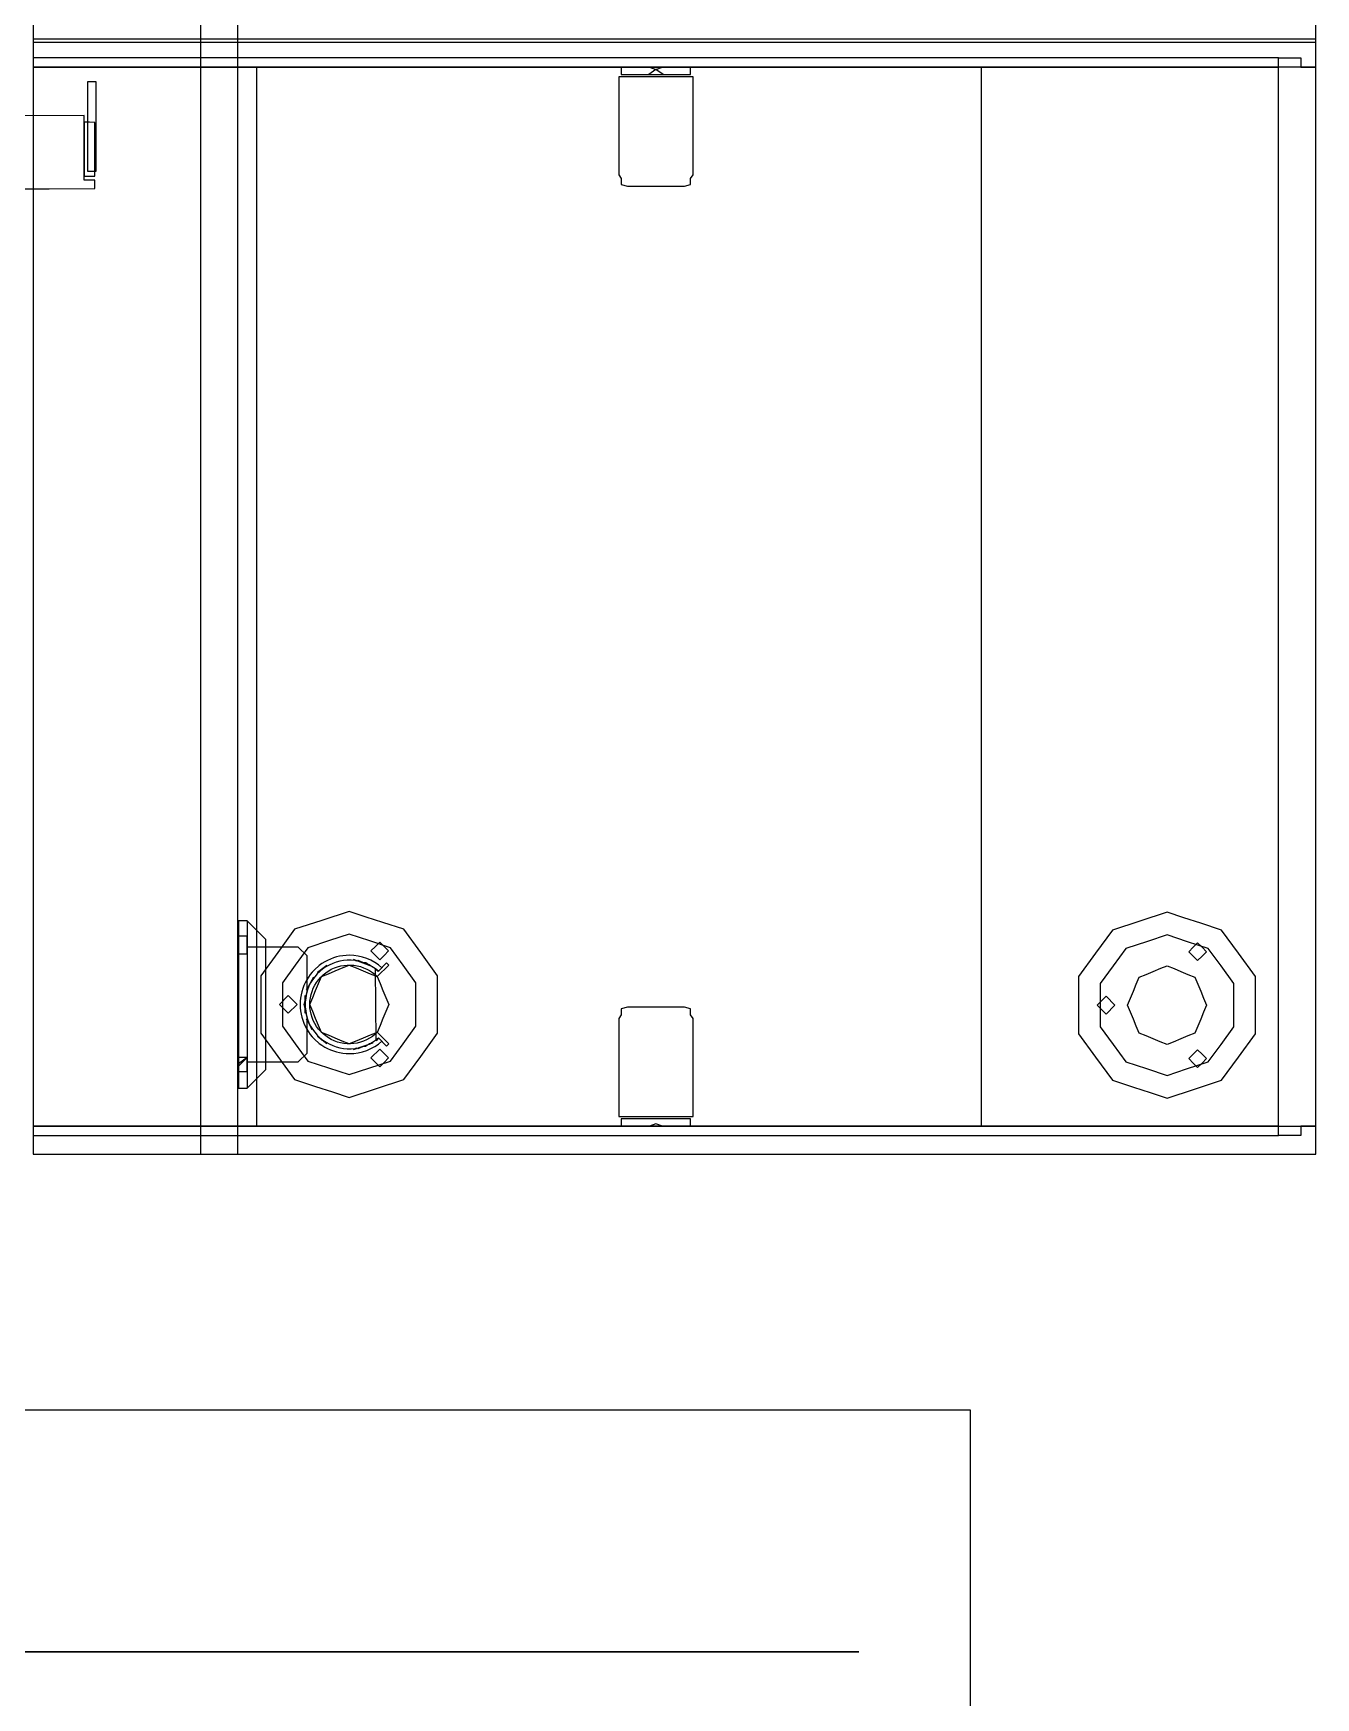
# Model space of a CAD drawing. Extents: x -23.2 to 18.8, y -18.4 to 11.3.
# Drawn here: x -5.357 to -4.919, y -6.012 to -5.443 of the extents above; entities that cross this region are included whole.
import ezdxf

# ---------------------------------------------------------------- set-up
doc = ezdxf.new("R2010")
doc.units = 0
doc.layers.add('BUILDINGELEMENTPROXY', color=8, linetype='Continuous')
doc.layers.add('FURNISHINGELEMENT', color=8, linetype='Continuous')

msp = doc.modelspace()

# ---------------------------------------------------------------- linework, layer by layer
at = {"layer": 'BUILDINGELEMENTPROXY'}
for p, q in [((-5.03717, -5.91368), (-5.39277, -5.91368)), ((-5.03717, -8.35208), (-5.03717, -5.91368)), ((-5.07527, -5.99623), (-5.39277, -5.99623)), ((-5.39277, -5.99623), (-5.07527, -5.99623))]:
    msp.add_line(p, q, dxfattribs=at)
at = {"layer": 'FURNISHINGELEMENT'}
for p, q in [((-5.30018, -5.06517, 3.5416), (-5.30018, -5.44617, 3.5416)), ((-5.28748, -5.44617, 3.5416), (-5.28748, -5.06517, 3.5416)), ((-5.35733, -5.43664, 5.36405), (-5.35733, -5.44617, 5.36405)), ((-4.91918, -5.44617, 5.36405), (-4.91918, -5.43664, 5.36405)), ((-4.91918, -5.44517, 5.36405), (-5.35733, -5.44517, 5.36405)), ((-5.35733, -5.44517, 5.36405), (-5.35733, -5.45469, 5.36405)), ((-5.35733, -5.44617, 5.36405), (-4.91918, -5.44617, 5.36405)), ((-5.28748, -5.44517, 3.5416), (-5.30018, -5.44517, 3.5416)), ((-5.30018, -5.44517, 3.5416), (-5.30018, -5.82617, 3.5416)), ((-5.30018, -5.44617, 3.5416), (-5.28748, -5.44617, 3.5416)), ((-5.28748, -5.82617, 3.5416), (-5.28748, -5.44517, 3.5416)), ((-4.91918, -5.45469, 5.36405), (-4.91918, -5.44517, 5.36405)), ((-5.35733, -5.45152, 3.55112), (-5.35733, -5.81982, 3.55112)), ((-4.93188, -5.45152, 3.55112), (-5.35733, -5.45152, 3.55112)), ((-4.93188, -5.45469, 3.55112), (-4.93188, -5.45152, 3.55112)), ((-4.93188, -5.45469, 5.36405), (-4.93188, -5.45152, 5.36405)), ((-4.93188, -5.45152, 5.36405), (-4.92421, -5.45152, 5.36405)), ((-4.92421, -5.45152, 5.36405), (-4.92421, -5.45469, 5.36405)), ((-5.35733, -5.45469, 5.36405), (-5.35733, -5.81664, 5.36405)), ((-4.91918, -5.45469, 5.36405), (-5.35733, -5.45469, 5.36405)), ((-5.35733, -5.45469, 5.36405), (-4.93188, -5.45469, 5.36405)), ((-5.33582, -5.45979, 4.45855), (-5.33887, -5.45979, 4.45855)), ((-5.33887, -5.45979, 4.45855), (-5.33887, -5.46143, 4.46032)), ((-5.33582, -5.46143, 4.46032), (-5.33582, -5.45979, 4.45855)), ((-4.93188, -5.45469, 5.05052), (-5.28113, -5.45469, 5.05052)), ((-5.28113, -5.45469, 5.05052), (-5.28113, -5.81664, 5.05052)), ((-4.93188, -5.45469, 3.76385), (-5.28113, -5.45469, 3.76385)), ((-5.28113, -5.45469, 3.76385), (-5.28113, -5.81664, 3.76385)), ((-5.15731, -5.45798, 4.94684), (-5.15731, -5.45978, 4.94609)), ((-5.13191, -5.45798, 4.94684), (-5.15731, -5.45798, 4.94684)), ((-5.15731, -5.45978, 4.94609), (-5.15731, -5.47763, 4.94609)), ((-5.15433, -5.45469, 5.01213), (-5.15644, -5.45469, 5.01126)), ((-5.15644, -5.45469, 5.01126), (-5.15644, -5.45723, 5.01126)), ((-5.15644, -5.45723, 5.01126), (-5.15433, -5.45723, 5.01213)), ((-5.13489, -5.45469, 5.01213), (-5.15433, -5.45469, 5.01213)), ((-5.15433, -5.45723, 5.01213), (-5.13489, -5.45723, 5.01213)), ((-5.14461, -5.45548, 4.9788), (-5.14707, -5.45723, 4.97771)), ((-5.14461, -5.45548, 4.99785), (-5.14707, -5.45723, 4.99676)), ((-5.14707, -5.45723, 4.97771), (-5.14588, -5.45723, 4.97722)), ((-5.14707, -5.45723, 4.99676), (-5.14588, -5.45723, 4.99627)), ((-5.14685, -5.45469, 4.97973), (-5.14461, -5.45548, 4.9788)), ((-5.14379, -5.45469, 4.97891), (-5.14685, -5.45469, 4.97973)), ((-5.14685, -5.45469, 4.99878), (-5.14461, -5.45548, 4.99785)), ((-5.14379, -5.45469, 4.99796), (-5.14685, -5.45469, 4.99878)), ((-5.14588, -5.45723, 4.97722), (-5.14461, -5.45723, 4.97705)), ((-5.14588, -5.45723, 4.99627), (-5.14461, -5.45723, 4.9961)), ((-5.14461, -5.45548, 4.9788), (-5.14237, -5.45469, 4.97973)), ((-5.14461, -5.45548, 4.99785), (-5.14237, -5.45469, 4.99878)), ((-5.14215, -5.45723, 4.97771), (-5.14461, -5.45548, 4.9788)), ((-5.14215, -5.45723, 4.99676), (-5.14461, -5.45548, 4.99785)), ((-5.14461, -5.45723, 4.97705), (-5.14334, -5.45723, 4.97722)), ((-5.14461, -5.45723, 4.9961), (-5.14334, -5.45723, 4.99627)), ((-5.14302, -5.45469, 4.97922), (-5.14379, -5.45469, 4.97891)), ((-5.14302, -5.45469, 4.99827), (-5.14379, -5.45469, 4.99796)), ((-5.14334, -5.45723, 4.97722), (-5.14215, -5.45723, 4.97771)), ((-5.14334, -5.45723, 4.99627), (-5.14215, -5.45723, 4.99676)), ((-5.14237, -5.45469, 4.97973), (-5.14302, -5.45469, 4.97922)), ((-5.14237, -5.45469, 4.99878), (-5.14302, -5.45469, 4.99827)), ((-5.13278, -5.45469, 5.01126), (-5.13489, -5.45469, 5.01213)), ((-5.13489, -5.45723, 5.01213), (-5.13278, -5.45723, 5.01126)), ((-5.13278, -5.45723, 5.01126), (-5.13278, -5.45469, 5.01126)), ((-5.13191, -5.45978, 4.94609), (-5.13191, -5.45798, 4.94684)), ((-5.13191, -5.47763, 4.94609), (-5.13191, -5.45978, 4.94609)), ((-4.93188, -5.45469, 4.45759), (-5.03348, -5.45469, 4.45759)), ((-5.03348, -5.45469, 4.45759), (-5.03348, -5.81664, 4.45759)), ((-4.93188, -5.81664, 3.55112), (-4.93188, -5.45469, 3.55112)), ((-4.93188, -5.81664, 4.45759), (-4.93188, -5.45469, 4.45759)), ((-4.93188, -5.81664, 5.05052), (-4.93188, -5.45469, 5.05052)), ((-4.93188, -5.81664, 3.76385), (-4.93188, -5.45469, 3.76385)), ((-4.92421, -5.45469, 5.36405), (-4.91918, -5.45469, 5.36405)), ((-4.91918, -5.81664, 5.36405), (-4.91918, -5.45469, 5.36405)), ((-5.33887, -5.46143, 4.46032), (-5.33887, -5.46346, 4.46163)), ((-5.33887, -5.46346, 4.46163), (-5.33887, -5.46575, 4.4624)), ((-5.33582, -5.46346, 4.46163), (-5.33582, -5.46143, 4.46032)), ((-5.33582, -5.46575, 4.4624), (-5.33582, -5.46346, 4.46163)), ((-5.33994, -5.47129, 4.46015), (-5.36684, -5.47141, 4.46123)), ((-5.33994, -5.47357, 4.46299), (-5.33994, -5.47129, 4.46015)), ((-5.33887, -5.46575, 4.4624), (-5.33887, -5.48429, 4.4624)), ((-5.33582, -5.48429, 4.4624), (-5.33582, -5.46575, 4.4624)), ((-5.33814, -5.47357, 4.44272), (-5.33994, -5.47352, 4.44272)), ((-5.33994, -5.47352, 4.44272), (-5.33994, -5.48315, 4.44272)), ((-5.33994, -5.4765, 4.46514), (-5.33994, -5.47357, 4.46299)), ((-5.33994, -5.47988, 4.46648), (-5.33994, -5.4765, 4.46514)), ((-5.33633, -5.47362, 4.44272), (-5.33814, -5.47357, 4.44272)), ((-5.33633, -5.48315, 4.44272), (-5.33633, -5.47362, 4.44272)), ((-5.33994, -5.48349, 4.4669), (-5.33994, -5.47988, 4.46648)), ((-5.15731, -5.47763, 4.94609), (-5.15731, -5.47867, 4.94634)), ((-5.15731, -5.47867, 4.94634), (-5.15731, -5.47949, 4.94702)), ((-5.15731, -5.47949, 4.94702), (-5.15731, -5.49153, 4.963)), ((-5.13191, -5.47867, 4.94634), (-5.13191, -5.47763, 4.94609)), ((-5.13191, -5.47949, 4.94702), (-5.13191, -5.47867, 4.94634)), ((-5.13191, -5.49153, 4.963), (-5.13191, -5.47949, 4.94702)), ((-5.33994, -5.48315, 4.44272), (-5.33994, -5.48578, 4.44306)), ((-5.33994, -5.48709, 4.46638), (-5.33994, -5.48349, 4.4669)), ((-5.33994, -5.48578, 4.44306), (-5.33994, -5.48823, 4.44408)), ((-5.33994, -5.49044, 4.46495), (-5.33994, -5.48709, 4.46638)), ((-5.33994, -5.48823, 4.44408), (-5.33994, -5.49033, 4.44569)), ((-5.33887, -5.48429, 4.4624), (-5.33887, -5.48657, 4.46163)), ((-5.33887, -5.48657, 4.46163), (-5.33887, -5.4886, 4.46031)), ((-5.33633, -5.48578, 4.44306), (-5.33633, -5.48315, 4.44272)), ((-5.33633, -5.48823, 4.44408), (-5.33633, -5.48578, 4.44306)), ((-5.33633, -5.49033, 4.44569), (-5.33633, -5.48823, 4.44408)), ((-5.33582, -5.48657, 4.46163), (-5.33582, -5.48429, 4.4624)), ((-5.33582, -5.4886, 4.46031), (-5.33582, -5.48657, 4.46163)), ((-5.33994, -5.49033, 4.44569), (-5.33994, -5.49195, 4.4478)), ((-5.33994, -5.49331, 4.46272), (-5.33994, -5.49044, 4.46495)), ((-5.33994, -5.49195, 4.4478), (-5.33633, -5.49195, 4.4478)), ((-5.33814, -5.49331, 4.46267), (-5.33994, -5.49331, 4.46272)), ((-5.33887, -5.4886, 4.46031), (-5.33887, -5.49024, 4.45854)), ((-5.33887, -5.49024, 4.45854), (-5.33582, -5.49024, 4.45854)), ((-5.33633, -5.49331, 4.46262), (-5.33814, -5.49331, 4.46267)), ((-5.33633, -5.49195, 4.4478), (-5.33633, -5.49033, 4.44569)), ((-5.33633, -5.49476, 4.46044), (-5.33633, -5.49331, 4.46262)), ((-5.33582, -5.49024, 4.45854), (-5.33582, -5.4886, 4.46031)), ((-5.15731, -5.49153, 4.963), (-5.15644, -5.4928, 4.96468)), ((-5.15644, -5.4928, 4.96468), (-5.15644, -5.49486, 4.96313)), ((-5.13278, -5.4928, 4.96468), (-5.13191, -5.49153, 4.963)), ((-5.13278, -5.49486, 4.96313), (-5.13278, -5.4928, 4.96468)), ((-5.36684, -5.49627, 4.45945), (-5.35188, -5.49627, 4.45883)), ((-5.35188, -5.49627, 4.45883), (-5.33633, -5.49619, 4.4583)), ((-5.33633, -5.49619, 4.4583), (-5.33633, -5.49476, 4.46044)), ((-5.15644, -5.49486, 4.96313), (-5.15433, -5.49538, 4.96382)), ((-5.15433, -5.49538, 4.96382), (-5.13489, -5.49538, 4.96382)), ((-5.13489, -5.49538, 4.96382), (-5.13278, -5.49486, 4.96313)), ((-5.24938, -5.74326, 3.5416), (-5.25871, -5.74629, 3.5416)), ((-5.24363, -5.74513, 3.5416), (-5.24938, -5.74326, 3.5416)), ((-4.96998, -5.7435, 3.5416), (-4.97931, -5.74653, 3.5416)), ((-4.96423, -5.74537, 3.5416), (-4.96998, -5.7435, 3.5416)), ((-5.28724, -5.74645, 3.52597), (-5.28724, -5.8036, 3.52597)), ((-5.28424, -5.74645, 3.52597), (-5.28724, -5.74645, 3.52597)), ((-5.27789, -5.7528, 3.52597), (-5.28424, -5.74645, 3.52597)), ((-5.27789, -5.7528, 3.48134), (-5.28424, -5.74645, 3.48134)), ((-5.28424, -5.74645, 3.48134), (-5.28424, -5.8036, 3.48134)), ((-5.26805, -5.74932, 3.5416), (-5.27381, -5.75726, 3.5416)), ((-5.25871, -5.74629, 3.5416), (-5.26805, -5.74932, 3.5416)), ((-5.23788, -5.747, 3.5416), (-5.24363, -5.74513, 3.5416)), ((-5.23072, -5.74932, 3.5416), (-5.23788, -5.747, 3.5416)), ((-5.22496, -5.75726, 3.5416), (-5.23072, -5.74932, 3.5416)), ((-4.98865, -5.74957, 3.5416), (-4.99441, -5.7575, 3.5416)), ((-4.97931, -5.74653, 3.5416), (-4.98865, -5.74957, 3.5416)), ((-4.95848, -5.74724, 3.5416), (-4.96423, -5.74537, 3.5416)), ((-4.95132, -5.74957, 3.5416), (-4.95848, -5.74724, 3.5416)), ((-4.94556, -5.7575, 3.5416), (-4.95132, -5.74957, 3.5416)), ((-5.28424, -5.75172, 3.49082), (-5.28724, -5.75172, 3.49082)), ((-5.28724, -5.75172, 3.49082), (-5.28724, -5.7547, 3.48784)), ((-5.28724, -5.7547, 3.48784), (-5.28724, -5.75768, 3.49082)), ((-5.28424, -5.7547, 3.48784), (-5.28424, -5.75172, 3.49082)), ((-5.28424, -5.75768, 3.49082), (-5.28424, -5.7547, 3.48784)), ((-5.26679, -5.75541, 3.51393), (-5.28424, -5.75541, 3.51393)), ((-5.28424, -5.75541, 3.51393), (-5.28424, -5.79464, 3.51393)), ((-5.27789, -5.79725, 3.52597), (-5.27789, -5.7528, 3.52597)), ((-5.27789, -5.79725, 3.48134), (-5.27789, -5.7528, 3.48134)), ((-5.26348, -5.75561, 3.46351), (-5.26783, -5.7616, 3.46351)), ((-5.26379, -5.75841, 3.51393), (-5.26679, -5.75541, 3.51393)), ((-5.25608, -5.75321, 3.46351), (-5.26348, -5.75561, 3.46351)), ((-5.24938, -5.75103, 3.46351), (-5.25608, -5.75321, 3.46351)), ((-5.24234, -5.75332, 3.46351), (-5.24938, -5.75103, 3.46351)), ((-5.23529, -5.75561, 3.46351), (-5.24234, -5.75332, 3.46351)), ((-5.24198, -5.75673, 3.5416), (-5.24046, -5.75522, 3.5416)), ((-5.24046, -5.75522, 3.5416), (-5.23895, -5.7537, 3.5416)), ((-5.23895, -5.7537, 3.5416), (-5.23743, -5.75522, 3.5416)), ((-5.23743, -5.75522, 3.5416), (-5.23592, -5.75673, 3.5416)), ((-5.23094, -5.7616, 3.46351), (-5.23529, -5.75561, 3.46351)), ((-4.97668, -5.75345, 3.46351), (-4.98408, -5.75585, 3.46351)), ((-4.96998, -5.75127, 3.46351), (-4.97668, -5.75345, 3.46351)), ((-4.96294, -5.75356, 3.46351), (-4.96998, -5.75127, 3.46351)), ((-4.95589, -5.75585, 3.46351), (-4.96294, -5.75356, 3.46351)), ((-4.96258, -5.75697, 3.5416), (-4.96106, -5.75546, 3.5416)), ((-4.96106, -5.75546, 3.5416), (-4.95955, -5.75394, 3.5416)), ((-4.95955, -5.75394, 3.5416), (-4.95803, -5.75546, 3.5416)), ((-4.95803, -5.75546, 3.5416), (-4.95652, -5.75697, 3.5416)), ((-5.28724, -5.75768, 3.49082), (-5.28424, -5.75768, 3.49082)), ((-5.27381, -5.75726, 3.5416), (-5.27958, -5.7652, 3.5416)), ((-5.26379, -5.77047, 3.51393), (-5.26379, -5.75841, 3.51393)), ((-5.25871, -5.76104, 3.51118), (-5.25961, -5.76168, 3.51118)), ((-5.25778, -5.76046, 3.51118), (-5.25871, -5.76104, 3.51118)), ((-5.25681, -5.75994, 3.51118), (-5.25778, -5.76046, 3.51118)), ((-5.25581, -5.75949, 3.51118), (-5.25681, -5.75994, 3.51118)), ((-5.25505, -5.761, 3.51393), (-5.25622, -5.76153, 3.51393)), ((-5.25478, -5.7591, 3.51118), (-5.25581, -5.75949, 3.51118)), ((-5.25384, -5.76057, 3.51393), (-5.25505, -5.761, 3.51393)), ((-5.25373, -5.75879, 3.51118), (-5.25478, -5.7591, 3.51118)), ((-5.2526, -5.76025, 3.51393), (-5.25384, -5.76057, 3.51393)), ((-5.25266, -5.75854, 3.51118), (-5.25373, -5.75879, 3.51118)), ((-5.25158, -5.75836, 3.51118), (-5.25266, -5.75854, 3.51118)), ((-5.25134, -5.76003, 3.51393), (-5.2526, -5.76025, 3.51393)), ((-5.25048, -5.75825, 3.51118), (-5.25158, -5.75836, 3.51118)), ((-5.25006, -5.75992, 3.51393), (-5.25134, -5.76003, 3.51393)), ((-5.24938, -5.75821, 3.51118), (-5.25048, -5.75825, 3.51118)), ((-5.24878, -5.75992, 3.51393), (-5.25006, -5.75992, 3.51393)), ((-5.24786, -5.75828, 3.51118), (-5.24938, -5.75821, 3.51118)), ((-5.2475, -5.76002, 3.51393), (-5.24878, -5.75992, 3.51393)), ((-5.24791, -5.75967, 3.51163), (-5.24698, -5.7601, 3.51163)), ((-5.24137, -5.7622, 3.51163), (-5.24791, -5.75967, 3.51163)), ((-5.24635, -5.75849, 3.51118), (-5.24786, -5.75828, 3.51118)), ((-5.24624, -5.76023, 3.51393), (-5.2475, -5.76002, 3.51393)), ((-5.24698, -5.7601, 3.51163), (-5.24648, -5.75987, 3.51163)), ((-5.24648, -5.75987, 3.51163), (-5.24464, -5.76067, 3.51163)), ((-5.24487, -5.75883, 3.51118), (-5.24635, -5.75849, 3.51118)), ((-5.245, -5.76055, 3.51393), (-5.24624, -5.76023, 3.51393)), ((-5.24379, -5.76098, 3.51393), (-5.245, -5.76055, 3.51393)), ((-5.24342, -5.75931, 3.51118), (-5.24487, -5.75883, 3.51118)), ((-5.24464, -5.76067, 3.51163), (-5.24377, -5.76066, 3.51163)), ((-5.24262, -5.7615, 3.51393), (-5.24379, -5.76098, 3.51393)), ((-5.24377, -5.76066, 3.51163), (-5.24242, -5.7616, 3.51163)), ((-5.24203, -5.75991, 3.51118), (-5.24342, -5.75931, 3.51118)), ((-5.24069, -5.76064, 3.51118), (-5.24203, -5.75991, 3.51118)), ((-5.23895, -5.75976, 3.5416), (-5.24198, -5.75673, 3.5416)), ((-5.23942, -5.76149, 3.51118), (-5.24069, -5.76064, 3.51118)), ((-5.23662, -5.76079, 3.51393), (-5.23943, -5.76364, 3.51393)), ((-5.23743, -5.75825, 3.5416), (-5.23895, -5.75976, 3.5416)), ((-5.23592, -5.75673, 3.5416), (-5.23743, -5.75825, 3.5416)), ((-5.23589, -5.76153, 3.51393), (-5.23662, -5.76079, 3.51393)), ((-5.21919, -5.7652, 3.5416), (-5.22496, -5.75726, 3.5416)), ((-4.99441, -5.7575, 3.5416), (-5.00018, -5.76544, 3.5416)), ((-4.98408, -5.75585, 3.46351), (-4.98843, -5.76185, 3.46351)), ((-4.95955, -5.76001, 3.5416), (-4.96258, -5.75697, 3.5416)), ((-4.95803, -5.75849, 3.5416), (-4.95955, -5.76001, 3.5416)), ((-4.95652, -5.75697, 3.5416), (-4.95803, -5.75849, 3.5416)), ((-4.95154, -5.76185, 3.46351), (-4.95589, -5.75585, 3.46351)), ((-4.93979, -5.76544, 3.5416), (-4.94556, -5.7575, 3.5416)), ((-5.27958, -5.7652, 3.5416), (-5.27958, -5.77501, 3.5416)), ((-5.26783, -5.7616, 3.46351), (-5.27219, -5.7676, 3.46351)), ((-5.26393, -5.76661, 3.51118), (-5.26445, -5.76758, 3.51118)), ((-5.26161, -5.76563, 3.51163), (-5.26398, -5.77005, 3.51163)), ((-5.26335, -5.76568, 3.51118), (-5.26393, -5.76661, 3.51118)), ((-5.26271, -5.76478, 3.51118), (-5.26335, -5.76568, 3.51118)), ((-5.26201, -5.76393, 3.51118), (-5.26271, -5.76478, 3.51118)), ((-5.26192, -5.76657, 3.51393), (-5.26259, -5.76766, 3.51393)), ((-5.26248, -5.76746, 3.51163), (-5.26161, -5.76563, 3.51163)), ((-5.26126, -5.76313, 3.51118), (-5.26201, -5.76393, 3.51118)), ((-5.26116, -5.76554, 3.51393), (-5.26192, -5.76657, 3.51393)), ((-5.25961, -5.76168, 3.51118), (-5.26126, -5.76313, 3.51118)), ((-5.26032, -5.76458, 3.51393), (-5.26116, -5.76554, 3.51393)), ((-5.26057, -5.76749, 3.51393), (-5.25989, -5.76657, 3.51393)), ((-5.25939, -5.76369, 3.51393), (-5.26032, -5.76458, 3.51393)), ((-5.25709, -5.76166, 3.51163), (-5.26028, -5.76411, 3.51163)), ((-5.26028, -5.76411, 3.51163), (-5.25877, -5.76278, 3.51163)), ((-5.2599, -5.76786, 3.46351), (-5.25891, -5.76548, 3.46351)), ((-5.25989, -5.76657, 3.51393), (-5.25914, -5.76571, 3.51393)), ((-5.25839, -5.76288, 3.51393), (-5.25939, -5.76369, 3.51393)), ((-5.25914, -5.76571, 3.51393), (-5.25833, -5.76492, 3.51393)), ((-5.25891, -5.76548, 3.46351), (-5.25653, -5.76449, 3.46351)), ((-5.25877, -5.76278, 3.51163), (-5.25806, -5.76264, 3.51163)), ((-5.25733, -5.76216, 3.51393), (-5.25839, -5.76288, 3.51393)), ((-5.25833, -5.76492, 3.51393), (-5.25744, -5.76421, 3.51393)), ((-5.25806, -5.76264, 3.51163), (-5.25709, -5.76166, 3.51163)), ((-5.25744, -5.76421, 3.51393), (-5.25551, -5.763, 3.51393)), ((-5.25622, -5.76153, 3.51393), (-5.25733, -5.76216, 3.51393)), ((-5.25653, -5.76449, 3.46351), (-5.25415, -5.7635, 3.46351)), ((-5.25551, -5.763, 3.51393), (-5.25448, -5.76253, 3.51393)), ((-5.25448, -5.76253, 3.51393), (-5.25341, -5.76214, 3.51393)), ((-5.25415, -5.7635, 3.46351), (-5.25146, -5.76239, 3.46351)), ((-5.25341, -5.76214, 3.51393), (-5.25231, -5.76185, 3.51393)), ((-5.25231, -5.76185, 3.51393), (-5.25118, -5.76165, 3.51393)), ((-5.25146, -5.76239, 3.46351), (-5.24938, -5.76153, 3.46351)), ((-5.25118, -5.76165, 3.51393), (-5.25005, -5.76155, 3.51393)), ((-5.25005, -5.76155, 3.51393), (-5.24891, -5.76154, 3.51393)), ((-5.24938, -5.76153, 3.46351), (-5.247, -5.76252, 3.46351)), ((-5.24891, -5.76154, 3.51393), (-5.24778, -5.76163, 3.51393)), ((-5.24778, -5.76163, 3.51393), (-5.24665, -5.76181, 3.51393)), ((-5.247, -5.76252, 3.46351), (-5.24462, -5.7635, 3.46351)), ((-5.24665, -5.76181, 3.51393), (-5.24555, -5.76209, 3.51393)), ((-5.24555, -5.76209, 3.51393), (-5.24447, -5.76246, 3.51393)), ((-5.24462, -5.7635, 3.46351), (-5.24224, -5.76449, 3.46351)), ((-5.24447, -5.76246, 3.51393), (-5.24343, -5.76292, 3.51393)), ((-5.24343, -5.76292, 3.51393), (-5.24243, -5.76346, 3.51393)), ((-5.2415, -5.76212, 3.51393), (-5.24262, -5.7615, 3.51393)), ((-5.24243, -5.76346, 3.51393), (-5.24148, -5.76409, 3.51393)), ((-5.24242, -5.7616, 3.51163), (-5.24137, -5.7622, 3.51163)), ((-5.24224, -5.76449, 3.46351), (-5.23986, -5.76548, 3.46351)), ((-5.24043, -5.76284, 3.51393), (-5.2415, -5.76212, 3.51393)), ((-5.24148, -5.76409, 3.51393), (-5.24058, -5.76475, 3.51393)), ((-5.24058, -5.76475, 3.51393), (-5.23985, -5.76549, 3.51393)), ((-5.23943, -5.76364, 3.51393), (-5.24043, -5.76284, 3.51393)), ((-5.24037, -5.76288, 3.51163), (-5.23945, -5.76362, 3.51163)), ((-5.24024, -5.78741, 3.51163), (-5.24037, -5.76288, 3.51163)), ((-5.23986, -5.76548, 3.46351), (-5.23887, -5.76786, 3.46351)), ((-5.23985, -5.76549, 3.51393), (-5.23589, -5.76153, 3.51393)), ((-5.23945, -5.76362, 3.51163), (-5.23922, -5.76343, 3.51163)), ((-5.23824, -5.76244, 3.51118), (-5.23942, -5.76149, 3.51118)), ((-5.23922, -5.76343, 3.51163), (-5.23874, -5.76292, 3.51141)), ((-5.23874, -5.76292, 3.51141), (-5.23824, -5.76244, 3.51118)), ((-5.22658, -5.7676, 3.46351), (-5.23094, -5.7616, 3.46351)), ((-5.21919, -5.77501, 3.5416), (-5.21919, -5.7652, 3.5416)), ((-5.00018, -5.76544, 3.5416), (-5.00018, -5.77525, 3.5416)), ((-4.98843, -5.76185, 3.46351), (-4.99279, -5.76784, 3.46351)), ((-4.9805, -5.7681, 3.46351), (-4.97951, -5.76572, 3.46351)), ((-4.97951, -5.76572, 3.46351), (-4.97713, -5.76473, 3.46351)), ((-4.97713, -5.76473, 3.46351), (-4.97475, -5.76375, 3.46351)), ((-4.97475, -5.76375, 3.46351), (-4.97206, -5.76263, 3.46351)), ((-4.97206, -5.76263, 3.46351), (-4.96998, -5.76177, 3.46351)), ((-4.96998, -5.76177, 3.46351), (-4.9676, -5.76276, 3.46351)), ((-4.9676, -5.76276, 3.46351), (-4.96522, -5.76375, 3.46351)), ((-4.96522, -5.76375, 3.46351), (-4.96284, -5.76473, 3.46351)), ((-4.96284, -5.76473, 3.46351), (-4.96046, -5.76572, 3.46351)), ((-4.96046, -5.76572, 3.46351), (-4.95947, -5.7681, 3.46351)), ((-4.94718, -5.76784, 3.46351), (-4.95154, -5.76185, 3.46351)), ((-4.93979, -5.77525, 3.5416), (-4.93979, -5.76544, 3.5416)), ((-5.27325, -5.77501, 3.5416), (-5.27022, -5.77197, 3.5416)), ((-5.27219, -5.7676, 3.46351), (-5.27219, -5.77501, 3.46351)), ((-5.27022, -5.77197, 3.5416), (-5.26719, -5.77501, 3.5416)), ((-5.26604, -5.77282, 3.51118), (-5.26614, -5.77391, 3.51118)), ((-5.26586, -5.77173, 3.51118), (-5.26604, -5.77282, 3.51118)), ((-5.26561, -5.77066, 3.51118), (-5.26586, -5.77173, 3.51118)), ((-5.26529, -5.76961, 3.51118), (-5.26561, -5.77066, 3.51118)), ((-5.2649, -5.76858, 3.51118), (-5.26529, -5.76961, 3.51118)), ((-5.26445, -5.76758, 3.51118), (-5.2649, -5.76858, 3.51118)), ((-5.2645, -5.77503, 3.51393), (-5.26379, -5.77047, 3.51393)), ((-5.26445, -5.77371, 3.51163), (-5.2645, -5.772, 3.51163)), ((-5.2645, -5.772, 3.51163), (-5.2645, -5.77801, 3.51163)), ((-5.26429, -5.77248, 3.51393), (-5.26445, -5.77375, 3.51393)), ((-5.26402, -5.77122, 3.51393), (-5.26429, -5.77248, 3.51393)), ((-5.26365, -5.77, 3.51393), (-5.26402, -5.77122, 3.51393)), ((-5.26398, -5.77005, 3.51163), (-5.26309, -5.76863, 3.51163)), ((-5.26317, -5.76881, 3.51393), (-5.26365, -5.77, 3.51393)), ((-5.26259, -5.76766, 3.51393), (-5.26317, -5.76881, 3.51393)), ((-5.26309, -5.76863, 3.51163), (-5.26248, -5.76746, 3.51163)), ((-5.26286, -5.77501, 3.46351), (-5.26187, -5.77262, 3.46351)), ((-5.26281, -5.77386, 3.51393), (-5.26267, -5.77273, 3.51393)), ((-5.26267, -5.77273, 3.51393), (-5.26243, -5.77162, 3.51393)), ((-5.26243, -5.77162, 3.51393), (-5.2621, -5.77053, 3.51393)), ((-5.2621, -5.77053, 3.51393), (-5.26167, -5.76948, 3.51393)), ((-5.26187, -5.77262, 3.46351), (-5.26089, -5.77024, 3.46351)), ((-5.26167, -5.76948, 3.51393), (-5.26116, -5.76846, 3.51393)), ((-5.26116, -5.76846, 3.51393), (-5.26057, -5.76749, 3.51393)), ((-5.26089, -5.77024, 3.46351), (-5.2599, -5.76786, 3.46351)), ((-5.23887, -5.76786, 3.46351), (-5.23788, -5.77024, 3.46351)), ((-5.23788, -5.77024, 3.46351), (-5.23689, -5.77262, 3.46351)), ((-5.23689, -5.77262, 3.46351), (-5.23591, -5.77501, 3.46351)), ((-5.22658, -5.77501, 3.46351), (-5.22658, -5.7676, 3.46351)), ((-4.99385, -5.77525, 3.5416), (-4.99082, -5.77222, 3.5416)), ((-4.99279, -5.76784, 3.46351), (-4.99279, -5.77525, 3.46351)), ((-4.99082, -5.77222, 3.5416), (-4.98779, -5.77525, 3.5416)), ((-4.98247, -5.77287, 3.46351), (-4.98149, -5.77049, 3.46351)), ((-4.98149, -5.77049, 3.46351), (-4.9805, -5.7681, 3.46351)), ((-4.95947, -5.7681, 3.46351), (-4.95848, -5.77049, 3.46351)), ((-4.95848, -5.77049, 3.46351), (-4.95749, -5.77287, 3.46351)), ((-4.94718, -5.77525, 3.46351), (-4.94718, -5.76784, 3.46351)), ((-5.27958, -5.77501, 3.5416), (-5.27958, -5.78482, 3.5416)), ((-5.27022, -5.77804, 3.5416), (-5.27325, -5.77501, 3.5416)), ((-5.27219, -5.77501, 3.46351), (-5.27219, -5.78242, 3.46351)), ((-5.26719, -5.77501, 3.5416), (-5.27022, -5.77804, 3.5416)), ((-5.26614, -5.77391, 3.51118), (-5.26618, -5.77501, 3.51118)), ((-5.26618, -5.77501, 3.51118), (-5.26614, -5.77611, 3.51118)), ((-5.26614, -5.77611, 3.51118), (-5.26604, -5.7772, 3.51118)), ((-5.26604, -5.7772, 3.51118), (-5.26586, -5.77828, 3.51118)), ((-5.26586, -5.77828, 3.51118), (-5.26561, -5.77935, 3.51118)), ((-5.26479, -5.77501, 3.51163), (-5.26445, -5.77371, 3.51163)), ((-5.26445, -5.77634, 3.51163), (-5.26479, -5.77501, 3.51163)), ((-5.26445, -5.77375, 3.51393), (-5.2645, -5.77503, 3.51393)), ((-5.2645, -5.77503, 3.51393), (-5.26445, -5.77631, 3.51393)), ((-5.26379, -5.77958, 3.51393), (-5.2645, -5.77503, 3.51393)), ((-5.2645, -5.77801, 3.51163), (-5.26445, -5.77634, 3.51163)), ((-5.26445, -5.77631, 3.51393), (-5.26429, -5.77758, 3.51393)), ((-5.26429, -5.77758, 3.51393), (-5.26402, -5.77883, 3.51393)), ((-5.26286, -5.775, 3.51393), (-5.26281, -5.77386, 3.51393)), ((-5.26281, -5.77614, 3.51393), (-5.26286, -5.775, 3.51393)), ((-5.26187, -5.77739, 3.46351), (-5.26286, -5.77501, 3.46351)), ((-5.26267, -5.77727, 3.51393), (-5.26281, -5.77614, 3.51393)), ((-5.26243, -5.77838, 3.51393), (-5.26267, -5.77727, 3.51393)), ((-5.2621, -5.77947, 3.51393), (-5.26243, -5.77838, 3.51393)), ((-5.26089, -5.77977, 3.46351), (-5.26187, -5.77739, 3.46351)), ((-5.23689, -5.77739, 3.46351), (-5.23788, -5.77977, 3.46351)), ((-5.23591, -5.77501, 3.46351), (-5.23689, -5.77739, 3.46351)), ((-5.22658, -5.78242, 3.46351), (-5.22658, -5.77501, 3.46351)), ((-5.21919, -5.78482, 3.5416), (-5.21919, -5.77501, 3.5416)), ((-5.15644, -5.77853, 4.96468), (-5.15731, -5.7798, 4.963)), ((-5.15433, -5.77595, 4.96382), (-5.15644, -5.77647, 4.96313)), ((-5.15644, -5.77647, 4.96313), (-5.15644, -5.77853, 4.96468)), ((-5.13489, -5.77595, 4.96382), (-5.15433, -5.77595, 4.96382)), ((-5.13278, -5.77647, 4.96313), (-5.13489, -5.77595, 4.96382)), ((-5.13278, -5.77853, 4.96468), (-5.13278, -5.77647, 4.96313)), ((-5.13191, -5.7798, 4.963), (-5.13278, -5.77853, 4.96468)), ((-5.00018, -5.77525, 3.5416), (-5.00018, -5.78506, 3.5416)), ((-4.99082, -5.77828, 3.5416), (-4.99385, -5.77525, 3.5416)), ((-4.99279, -5.77525, 3.46351), (-4.99279, -5.78266, 3.46351)), ((-4.98779, -5.77525, 3.5416), (-4.99082, -5.77828, 3.5416)), ((-4.98346, -5.77525, 3.46351), (-4.98247, -5.77287, 3.46351)), ((-4.98247, -5.77763, 3.46351), (-4.98346, -5.77525, 3.46351)), ((-4.98149, -5.78001, 3.46351), (-4.98247, -5.77763, 3.46351)), ((-4.95749, -5.77763, 3.46351), (-4.95848, -5.78001, 3.46351)), ((-4.95749, -5.77287, 3.46351), (-4.95651, -5.77525, 3.46351)), ((-4.95651, -5.77525, 3.46351), (-4.95749, -5.77763, 3.46351)), ((-4.94718, -5.78266, 3.46351), (-4.94718, -5.77525, 3.46351)), ((-4.93979, -5.78506, 3.5416), (-4.93979, -5.77525, 3.5416)), ((-5.27219, -5.78242, 3.46351), (-5.26783, -5.78841, 3.46351)), ((-5.26561, -5.77935, 3.51118), (-5.26529, -5.78041, 3.51118)), ((-5.26529, -5.78041, 3.51118), (-5.2649, -5.78143, 3.51118)), ((-5.2649, -5.78143, 3.51118), (-5.26445, -5.78244, 3.51118)), ((-5.26445, -5.78244, 3.51118), (-5.26393, -5.7834, 3.51118)), ((-5.26402, -5.77883, 3.51393), (-5.26364, -5.78006, 3.51393)), ((-5.26309, -5.78141, 3.51163), (-5.26398, -5.77996, 3.51163)), ((-5.26398, -5.77996, 3.51163), (-5.2622, -5.78357, 3.51163)), ((-5.26393, -5.7834, 3.51118), (-5.26335, -5.78434, 3.51118)), ((-5.26379, -5.79164, 3.51393), (-5.26379, -5.77958, 3.51393)), ((-5.26364, -5.78006, 3.51393), (-5.26316, -5.78125, 3.51393)), ((-5.26316, -5.78125, 3.51393), (-5.26259, -5.78239, 3.51393)), ((-5.26248, -5.78258, 3.51163), (-5.26309, -5.78141, 3.51163)), ((-5.26259, -5.78239, 3.51393), (-5.26192, -5.78349, 3.51393)), ((-5.2622, -5.78357, 3.51163), (-5.26248, -5.78258, 3.51163)), ((-5.26168, -5.78053, 3.51393), (-5.2621, -5.77947, 3.51393)), ((-5.26192, -5.78349, 3.51393), (-5.26115, -5.78452, 3.51393)), ((-5.26117, -5.78155, 3.51393), (-5.26168, -5.78053, 3.51393)), ((-5.26058, -5.78252, 3.51393), (-5.26117, -5.78155, 3.51393)), ((-5.2599, -5.78215, 3.46351), (-5.26089, -5.77977, 3.46351)), ((-5.2599, -5.78343, 3.51393), (-5.26058, -5.78252, 3.51393)), ((-5.25891, -5.78454, 3.46351), (-5.2599, -5.78215, 3.46351)), ((-5.25915, -5.78429, 3.51393), (-5.2599, -5.78343, 3.51393)), ((-5.23887, -5.78215, 3.46351), (-5.23986, -5.78454, 3.46351)), ((-5.23788, -5.77977, 3.46351), (-5.23887, -5.78215, 3.46351)), ((-5.23094, -5.78841, 3.46351), (-5.22658, -5.78242, 3.46351)), ((-5.15731, -5.7798, 4.963), (-5.15731, -5.79184, 4.94702)), ((-5.13191, -5.79184, 4.94702), (-5.13191, -5.7798, 4.963)), ((-4.99279, -5.78266, 3.46351), (-4.98843, -5.78865, 3.46351)), ((-4.9805, -5.7824, 3.46351), (-4.98149, -5.78001, 3.46351)), ((-4.97951, -5.78478, 3.46351), (-4.9805, -5.7824, 3.46351)), ((-4.95947, -5.7824, 3.46351), (-4.96046, -5.78478, 3.46351)), ((-4.95848, -5.78001, 3.46351), (-4.95947, -5.7824, 3.46351)), ((-4.95154, -5.78865, 3.46351), (-4.94718, -5.78266, 3.46351)), ((-5.27958, -5.78482, 3.5416), (-5.27381, -5.79275, 3.5416)), ((-5.26783, -5.78841, 3.46351), (-5.26348, -5.79441, 3.46351)), ((-5.26335, -5.78434, 3.51118), (-5.26271, -5.78523, 3.51118)), ((-5.26271, -5.78523, 3.51118), (-5.26201, -5.78608, 3.51118)), ((-5.26201, -5.78608, 3.51118), (-5.26126, -5.78688, 3.51118)), ((-5.26126, -5.78688, 3.51118), (-5.25961, -5.78833, 3.51118)), ((-5.26115, -5.78452, 3.51393), (-5.26031, -5.78548, 3.51393)), ((-5.26031, -5.78548, 3.51393), (-5.25938, -5.78637, 3.51393)), ((-5.25877, -5.78723, 3.51163), (-5.26028, -5.7859, 3.51163)), ((-5.26028, -5.7859, 3.51163), (-5.25709, -5.78835, 3.51163)), ((-5.25961, -5.78833, 3.51118), (-5.25871, -5.78897, 3.51118)), ((-5.25938, -5.78637, 3.51393), (-5.25839, -5.78717, 3.51393)), ((-5.25833, -5.78508, 3.51393), (-5.25915, -5.78429, 3.51393)), ((-5.25653, -5.78552, 3.46351), (-5.25891, -5.78454, 3.46351)), ((-5.25806, -5.78741, 3.51163), (-5.25877, -5.78723, 3.51163)), ((-5.25871, -5.78897, 3.51118), (-5.25778, -5.78955, 3.51118)), ((-5.25839, -5.78717, 3.51393), (-5.25732, -5.78789, 3.51393)), ((-5.25651, -5.78644, 3.51393), (-5.25833, -5.78508, 3.51393)), ((-5.25709, -5.78835, 3.51163), (-5.25806, -5.78741, 3.51163)), ((-5.25778, -5.78955, 3.51118), (-5.25681, -5.79007, 3.51118)), ((-5.25732, -5.78789, 3.51393), (-5.25621, -5.78852, 3.51393)), ((-5.25415, -5.78651, 3.46351), (-5.25653, -5.78552, 3.46351)), ((-5.25552, -5.78701, 3.51393), (-5.25651, -5.78644, 3.51393)), ((-5.25621, -5.78852, 3.51393), (-5.25504, -5.78905, 3.51393)), ((-5.25449, -5.78748, 3.51393), (-5.25552, -5.78701, 3.51393)), ((-5.25504, -5.78905, 3.51393), (-5.25383, -5.78948, 3.51393)), ((-5.25342, -5.78787, 3.51393), (-5.25449, -5.78748, 3.51393)), ((-5.25177, -5.7875, 3.46351), (-5.25415, -5.78651, 3.46351)), ((-5.25383, -5.78948, 3.51393), (-5.25259, -5.7898, 3.51393)), ((-5.25232, -5.78816, 3.51393), (-5.25342, -5.78787, 3.51393)), ((-5.25259, -5.7898, 3.51393), (-5.25133, -5.79002, 3.51393)), ((-5.2512, -5.78836, 3.51393), (-5.25232, -5.78816, 3.51393)), ((-5.24938, -5.78848, 3.46351), (-5.25177, -5.7875, 3.46351)), ((-5.25006, -5.78847, 3.51393), (-5.2512, -5.78836, 3.51393)), ((-5.24892, -5.78848, 3.51393), (-5.25006, -5.78847, 3.51393)), ((-5.24731, -5.78762, 3.46351), (-5.24938, -5.78848, 3.46351)), ((-5.24779, -5.78839, 3.51393), (-5.24892, -5.78848, 3.51393)), ((-5.24792, -5.79035, 3.51163), (-5.24135, -5.78815, 3.51163)), ((-5.24667, -5.78821, 3.51393), (-5.24779, -5.78839, 3.51393)), ((-5.24749, -5.79002, 3.51393), (-5.24623, -5.78981, 3.51393)), ((-5.24462, -5.78651, 3.46351), (-5.24731, -5.78762, 3.46351)), ((-5.24556, -5.78793, 3.51393), (-5.24667, -5.78821, 3.51393)), ((-5.24463, -5.78938, 3.51163), (-5.2465, -5.79014, 3.51163)), ((-5.24623, -5.78981, 3.51393), (-5.24499, -5.78949, 3.51393)), ((-5.24448, -5.78756, 3.51393), (-5.24556, -5.78793, 3.51393)), ((-5.24499, -5.78949, 3.51393), (-5.24378, -5.78907, 3.51393)), ((-5.24379, -5.78937, 3.51163), (-5.24463, -5.78938, 3.51163)), ((-5.24224, -5.78552, 3.46351), (-5.24462, -5.78651, 3.46351)), ((-5.24344, -5.7871, 3.51393), (-5.24448, -5.78756, 3.51393)), ((-5.24241, -5.78844, 3.51163), (-5.24379, -5.78937, 3.51163)), ((-5.24378, -5.78907, 3.51393), (-5.24261, -5.78854, 3.51393)), ((-5.24244, -5.78656, 3.51393), (-5.24344, -5.7871, 3.51393)), ((-5.24261, -5.78854, 3.51393), (-5.24149, -5.78792, 3.51393)), ((-5.24149, -5.78593, 3.51393), (-5.24244, -5.78656, 3.51393)), ((-5.24135, -5.78815, 3.51163), (-5.24241, -5.78844, 3.51163)), ((-5.23986, -5.78454, 3.46351), (-5.24224, -5.78552, 3.46351)), ((-5.24203, -5.7901, 3.51118), (-5.24069, -5.78937, 3.51118)), ((-5.2406, -5.78523, 3.51393), (-5.24149, -5.78593, 3.51393)), ((-5.24149, -5.78792, 3.51393), (-5.24042, -5.7872, 3.51393)), ((-5.24069, -5.78937, 3.51118), (-5.23942, -5.78853, 3.51118)), ((-5.23985, -5.78453, 3.51393), (-5.2406, -5.78523, 3.51393)), ((-5.24042, -5.7872, 3.51393), (-5.23942, -5.7864, 3.51393)), ((-5.23943, -5.78641, 3.51163), (-5.24024, -5.78741, 3.51163)), ((-5.23589, -5.78849, 3.51393), (-5.23985, -5.78453, 3.51393)), ((-5.23922, -5.78659, 3.51163), (-5.23943, -5.78641, 3.51163)), ((-5.23942, -5.7864, 3.51393), (-5.23662, -5.78922, 3.51393)), ((-5.23942, -5.78853, 3.51118), (-5.23824, -5.78757, 3.51118)), ((-5.23874, -5.78709, 3.51141), (-5.23922, -5.78659, 3.51163)), ((-5.23824, -5.78757, 3.51118), (-5.23874, -5.78709, 3.51141)), ((-5.23662, -5.78922, 3.51393), (-5.23589, -5.78849, 3.51393)), ((-5.23529, -5.79441, 3.46351), (-5.23094, -5.78841, 3.46351)), ((-5.22496, -5.79275, 3.5416), (-5.21919, -5.78482, 3.5416)), ((-5.00018, -5.78506, 3.5416), (-4.99441, -5.793, 3.5416)), ((-4.98843, -5.78865, 3.46351), (-4.98408, -5.79465, 3.46351)), ((-4.97713, -5.78577, 3.46351), (-4.97951, -5.78478, 3.46351)), ((-4.97475, -5.78675, 3.46351), (-4.97713, -5.78577, 3.46351)), ((-4.97237, -5.78774, 3.46351), (-4.97475, -5.78675, 3.46351)), ((-4.96998, -5.78873, 3.46351), (-4.97237, -5.78774, 3.46351)), ((-4.96791, -5.78787, 3.46351), (-4.96998, -5.78873, 3.46351)), ((-4.96522, -5.78675, 3.46351), (-4.96791, -5.78787, 3.46351)), ((-4.96284, -5.78577, 3.46351), (-4.96522, -5.78675, 3.46351)), ((-4.96046, -5.78478, 3.46351), (-4.96284, -5.78577, 3.46351)), ((-4.95589, -5.79465, 3.46351), (-4.95154, -5.78865, 3.46351)), ((-4.94556, -5.793, 3.5416), (-4.93979, -5.78506, 3.5416)), ((-5.28424, -5.79315, 3.48866), (-5.28724, -5.7961, 3.48787)), ((-5.28424, -5.79315, 3.48866), (-5.28724, -5.79531, 3.48776)), ((-5.28724, -5.79315, 3.48866), (-5.28724, -5.79378, 3.48817)), ((-5.28424, -5.79315, 3.48866), (-5.28724, -5.79315, 3.48866)), ((-5.28724, -5.79378, 3.48817), (-5.28724, -5.79531, 3.48776)), ((-5.28724, -5.79531, 3.48776), (-5.28724, -5.7961, 3.48787)), ((-5.28724, -5.79531, 3.48776), (-5.28724, -5.7961, 3.48787)), ((-5.28424, -5.79378, 3.48817), (-5.28424, -5.79315, 3.48866)), ((-5.28424, -5.79315, 3.48866), (-5.28424, -5.79684, 3.48817)), ((-5.28424, -5.79378, 3.48817), (-5.28424, -5.79315, 3.48866)), ((-5.28424, -5.79378, 3.48817), (-5.28424, -5.79315, 3.48866)), ((-5.28424, -5.79378, 3.48817), (-5.28424, -5.79315, 3.48866)), ((-5.28424, -5.79531, 3.48776), (-5.28424, -5.79378, 3.48817)), ((-5.28424, -5.79531, 3.48776), (-5.28424, -5.79378, 3.48817)), ((-5.28424, -5.79531, 3.48776), (-5.28424, -5.79378, 3.48817)), ((-5.28424, -5.79531, 3.48776), (-5.28424, -5.79378, 3.48817)), ((-5.28424, -5.79464, 3.51393), (-5.26679, -5.79464, 3.51393)), ((-5.28424, -5.7961, 3.48787), (-5.28424, -5.79531, 3.48776)), ((-5.28424, -5.7961, 3.48787), (-5.28424, -5.79531, 3.48776)), ((-5.28424, -5.7961, 3.48787), (-5.28424, -5.79531, 3.48776)), ((-5.28424, -5.7961, 3.48787), (-5.28424, -5.79531, 3.48776)), ((-5.27381, -5.79275, 3.5416), (-5.26805, -5.80069, 3.5416)), ((-5.26679, -5.79464, 3.51393), (-5.26379, -5.79164, 3.51393)), ((-5.26348, -5.79441, 3.46351), (-5.25643, -5.79669, 3.46351)), ((-5.25681, -5.79007, 3.51118), (-5.25581, -5.79052, 3.51118)), ((-5.25581, -5.79052, 3.51118), (-5.25478, -5.79091, 3.51118)), ((-5.25478, -5.79091, 3.51118), (-5.25373, -5.79123, 3.51118)), ((-5.25373, -5.79123, 3.51118), (-5.25266, -5.79148, 3.51118)), ((-5.25266, -5.79148, 3.51118), (-5.25158, -5.79166, 3.51118)), ((-5.25158, -5.79166, 3.51118), (-5.25048, -5.79177, 3.51118)), ((-5.25133, -5.79002, 3.51393), (-5.25005, -5.79013, 3.51393)), ((-5.25048, -5.79177, 3.51118), (-5.24938, -5.7918, 3.51118)), ((-5.25005, -5.79013, 3.51393), (-5.24877, -5.79013, 3.51393)), ((-5.24938, -5.7918, 3.51118), (-5.24786, -5.79173, 3.51118)), ((-5.24877, -5.79013, 3.51393), (-5.24749, -5.79002, 3.51393)), ((-5.24698, -5.78995, 3.51163), (-5.24792, -5.79035, 3.51163)), ((-5.24786, -5.79173, 3.51118), (-5.24635, -5.79153, 3.51118)), ((-5.2465, -5.79014, 3.51163), (-5.24698, -5.78995, 3.51163)), ((-5.24635, -5.79153, 3.51118), (-5.24487, -5.79118, 3.51118)), ((-5.24487, -5.79118, 3.51118), (-5.24342, -5.79071, 3.51118)), ((-5.24342, -5.79071, 3.51118), (-5.24203, -5.7901, 3.51118)), ((-5.24269, -5.79681, 3.46351), (-5.23529, -5.79441, 3.46351)), ((-5.24198, -5.79328, 3.5416), (-5.23895, -5.79025, 3.5416)), ((-5.24046, -5.7948, 3.5416), (-5.24198, -5.79328, 3.5416)), ((-5.23895, -5.79632, 3.5416), (-5.24046, -5.7948, 3.5416)), ((-5.23895, -5.79025, 3.5416), (-5.23743, -5.79177, 3.5416)), ((-5.23743, -5.7948, 3.5416), (-5.23895, -5.79632, 3.5416)), ((-5.23743, -5.79177, 3.5416), (-5.23592, -5.79328, 3.5416)), ((-5.23592, -5.79328, 3.5416), (-5.23743, -5.7948, 3.5416)), ((-5.23072, -5.80069, 3.5416), (-5.22496, -5.79275, 3.5416)), ((-5.15731, -5.79184, 4.94702), (-5.15731, -5.79266, 4.94634)), ((-5.15731, -5.79266, 4.94634), (-5.15731, -5.7937, 4.94609)), ((-5.15731, -5.7937, 4.94609), (-5.15731, -5.81155, 4.94609)), ((-5.13191, -5.79266, 4.94634), (-5.13191, -5.79184, 4.94702)), ((-5.13191, -5.7937, 4.94609), (-5.13191, -5.79266, 4.94634)), ((-5.13191, -5.81155, 4.94609), (-5.13191, -5.7937, 4.94609)), ((-4.99441, -5.793, 3.5416), (-4.98865, -5.80093, 3.5416)), ((-4.98408, -5.79465, 3.46351), (-4.97703, -5.79694, 3.46351)), ((-4.96329, -5.79705, 3.46351), (-4.95589, -5.79465, 3.46351)), ((-4.96258, -5.79353, 3.5416), (-4.95955, -5.79049, 3.5416)), ((-4.96106, -5.79504, 3.5416), (-4.96258, -5.79353, 3.5416)), ((-4.95955, -5.79656, 3.5416), (-4.96106, -5.79504, 3.5416)), ((-4.95955, -5.79049, 3.5416), (-4.95803, -5.79201, 3.5416)), ((-4.95803, -5.79504, 3.5416), (-4.95955, -5.79656, 3.5416)), ((-4.95803, -5.79201, 3.5416), (-4.95652, -5.79353, 3.5416)), ((-4.95652, -5.79353, 3.5416), (-4.95803, -5.79504, 3.5416)), ((-4.95132, -5.80093, 3.5416), (-4.94556, -5.793, 3.5416)), ((-5.28724, -5.7961, 3.48787), (-5.28724, -5.79684, 3.48817)), ((-5.28724, -5.7961, 3.48787), (-5.28724, -5.79684, 3.48817)), ((-5.28724, -5.7961, 3.48787), (-5.28724, -5.79684, 3.48817)), ((-5.28724, -5.79684, 3.48817), (-5.28724, -5.79748, 3.48866)), ((-5.28724, -5.79684, 3.48817), (-5.28724, -5.79748, 3.48866)), ((-5.28724, -5.79684, 3.48817), (-5.28724, -5.79748, 3.48866)), ((-5.28724, -5.79748, 3.48866), (-5.28724, -5.79796, 3.48929)), ((-5.28724, -5.79748, 3.48866), (-5.28724, -5.79796, 3.48929)), ((-5.28724, -5.79748, 3.48866), (-5.28724, -5.79796, 3.48929)), ((-5.28724, -5.79796, 3.48929), (-5.28424, -5.79796, 3.48929)), ((-5.28724, -5.79796, 3.48929), (-5.28424, -5.79796, 3.48929)), ((-5.28724, -5.79796, 3.48929), (-5.28424, -5.79796, 3.48929)), ((-5.28424, -5.79684, 3.48817), (-5.28424, -5.7961, 3.48787)), ((-5.28424, -5.79684, 3.48817), (-5.28424, -5.7961, 3.48787)), ((-5.28424, -5.79684, 3.48817), (-5.28424, -5.7961, 3.48787)), ((-5.28424, -5.79684, 3.48817), (-5.28424, -5.7961, 3.48787)), ((-5.28424, -5.79748, 3.48866), (-5.28424, -5.79684, 3.48817)), ((-5.28424, -5.79748, 3.48866), (-5.28424, -5.79684, 3.48817)), ((-5.28424, -5.79748, 3.48866), (-5.28424, -5.79684, 3.48817)), ((-5.28424, -5.8036, 3.52597), (-5.27789, -5.79725, 3.52597)), ((-5.28424, -5.8036, 3.48134), (-5.27789, -5.79725, 3.48134)), ((-5.28424, -5.79796, 3.48929), (-5.28424, -5.79748, 3.48866)), ((-5.28424, -5.79796, 3.48929), (-5.28424, -5.79748, 3.48866)), ((-5.28424, -5.79796, 3.48929), (-5.28424, -5.79748, 3.48866)), ((-5.26805, -5.80069, 3.5416), (-5.26089, -5.80302, 3.5416)), ((-5.25643, -5.79669, 3.46351), (-5.24938, -5.79898, 3.46351)), ((-5.24938, -5.79898, 3.46351), (-5.24269, -5.79681, 3.46351)), ((-5.24005, -5.80372, 3.5416), (-5.23072, -5.80069, 3.5416)), ((-4.98865, -5.80093, 3.5416), (-4.98149, -5.80326, 3.5416)), ((-4.97703, -5.79694, 3.46351), (-4.96998, -5.79923, 3.46351)), ((-4.96998, -5.79923, 3.46351), (-4.96329, -5.79705, 3.46351)), ((-4.96065, -5.80397, 3.5416), (-4.95132, -5.80093, 3.5416)), ((-5.28724, -5.8036, 3.52597), (-5.28424, -5.8036, 3.52597)), ((-5.26089, -5.80302, 3.5416), (-5.25514, -5.80489, 3.5416)), ((-5.25514, -5.80489, 3.5416), (-5.24938, -5.80675, 3.5416)), ((-5.24938, -5.80675, 3.5416), (-5.24005, -5.80372, 3.5416)), ((-4.98149, -5.80326, 3.5416), (-4.97574, -5.80513, 3.5416)), ((-4.97574, -5.80513, 3.5416), (-4.96998, -5.807, 3.5416)), ((-4.96998, -5.807, 3.5416), (-4.96065, -5.80397, 3.5416)), ((-5.15731, -5.81155, 4.94609), (-5.15731, -5.81335, 4.94684)), ((-5.13191, -5.81335, 4.94684), (-5.13191, -5.81155, 4.94609)), ((-5.35733, -5.81664, 5.36405), (-4.91918, -5.81664, 5.36405)), ((-4.93188, -5.81664, 5.36405), (-5.35733, -5.81664, 5.36405)), ((-5.35733, -5.81664, 5.36405), (-5.35733, -5.82617, 5.36405)), ((-5.28113, -5.81664, 5.05052), (-4.93188, -5.81664, 5.05052)), ((-5.28113, -5.81664, 3.76385), (-4.93188, -5.81664, 3.76385)), ((-5.15731, -5.81335, 4.94684), (-5.13191, -5.81335, 4.94684)), ((-5.15433, -5.8141, 5.01213), (-5.15644, -5.8141, 5.01126)), ((-5.15644, -5.8141, 5.01126), (-5.15644, -5.81664, 5.01126)), ((-5.15644, -5.81664, 5.01126), (-5.15433, -5.81664, 5.01213)), ((-5.13489, -5.8141, 5.01213), (-5.15433, -5.8141, 5.01213)), ((-5.15433, -5.81664, 5.01213), (-5.13489, -5.81664, 5.01213)), ((-5.14461, -5.81585, 4.9788), (-5.14685, -5.81664, 4.97973)), ((-5.14461, -5.81585, 4.9788), (-5.14685, -5.81664, 4.97973)), ((-5.14461, -5.81585, 4.99785), (-5.14685, -5.81664, 4.99878)), ((-5.14461, -5.81585, 4.99785), (-5.14685, -5.81664, 4.99878)), ((-5.14685, -5.81664, 4.97973), (-5.14619, -5.81664, 4.97922)), ((-5.14685, -5.81664, 4.97973), (-5.14619, -5.81664, 4.97922)), ((-5.14685, -5.81664, 4.99878), (-5.14619, -5.81664, 4.99827)), ((-5.14685, -5.81664, 4.99878), (-5.14619, -5.81664, 4.99827)), ((-5.14619, -5.81664, 4.97922), (-5.14461, -5.81664, 4.9788)), ((-5.14619, -5.81664, 4.97922), (-5.14461, -5.81664, 4.9788)), ((-5.14619, -5.81664, 4.99827), (-5.14461, -5.81664, 4.99785)), ((-5.14619, -5.81664, 4.99827), (-5.14461, -5.81664, 4.99785)), ((-5.14237, -5.81664, 4.97973), (-5.14461, -5.81585, 4.9788)), ((-5.14237, -5.81664, 4.97973), (-5.14461, -5.81585, 4.9788)), ((-5.14237, -5.81664, 4.99878), (-5.14461, -5.81585, 4.99785)), ((-5.14237, -5.81664, 4.99878), (-5.14461, -5.81585, 4.99785)), ((-5.14461, -5.81664, 4.9788), (-5.14379, -5.81664, 4.97891)), ((-5.14461, -5.81664, 4.9788), (-5.14379, -5.81664, 4.97891)), ((-5.14461, -5.81664, 4.99785), (-5.14379, -5.81664, 4.99796)), ((-5.14461, -5.81664, 4.99785), (-5.14379, -5.81664, 4.99796)), ((-5.14379, -5.81664, 4.97891), (-5.14302, -5.81664, 4.97922)), ((-5.14379, -5.81664, 4.97891), (-5.14302, -5.81664, 4.97922)), ((-5.14379, -5.81664, 4.99796), (-5.14302, -5.81664, 4.99827)), ((-5.14379, -5.81664, 4.99796), (-5.14302, -5.81664, 4.99827)), ((-5.14302, -5.81664, 4.97922), (-5.14237, -5.81664, 4.97973)), ((-5.14302, -5.81664, 4.97922), (-5.14237, -5.81664, 4.97973)), ((-5.14302, -5.81664, 4.99827), (-5.14237, -5.81664, 4.99878)), ((-5.14302, -5.81664, 4.99827), (-5.14237, -5.81664, 4.99878)), ((-5.13278, -5.8141, 5.01126), (-5.13489, -5.8141, 5.01213)), ((-5.13489, -5.81664, 5.01213), (-5.13278, -5.81664, 5.01126)), ((-5.13278, -5.81664, 5.01126), (-5.13278, -5.8141, 5.01126)), ((-5.03348, -5.81664, 4.45759), (-4.93188, -5.81664, 4.45759)), ((-4.93188, -5.81982, 3.55112), (-4.93188, -5.81664, 3.55112)), ((-4.93188, -5.81982, 5.36405), (-4.93188, -5.81664, 5.36405)), ((-4.91918, -5.81664, 5.36405), (-4.92421, -5.81664, 5.36405)), ((-4.92421, -5.81664, 5.36405), (-4.92421, -5.81982, 5.36405)), ((-4.91918, -5.82617, 5.36405), (-4.91918, -5.81664, 5.36405)), ((-5.35733, -5.81982, 3.55112), (-4.93188, -5.81982, 3.55112)), ((-4.92421, -5.81982, 5.36405), (-4.93188, -5.81982, 5.36405)), ((-5.35733, -5.82617, 5.36405), (-4.91918, -5.82617, 5.36405)), ((-5.30018, -5.82617, 3.5416), (-5.28748, -5.82617, 3.5416))]:
    msp.add_line(p, q, dxfattribs=at)

doc.saveas('drawing.dxf')
